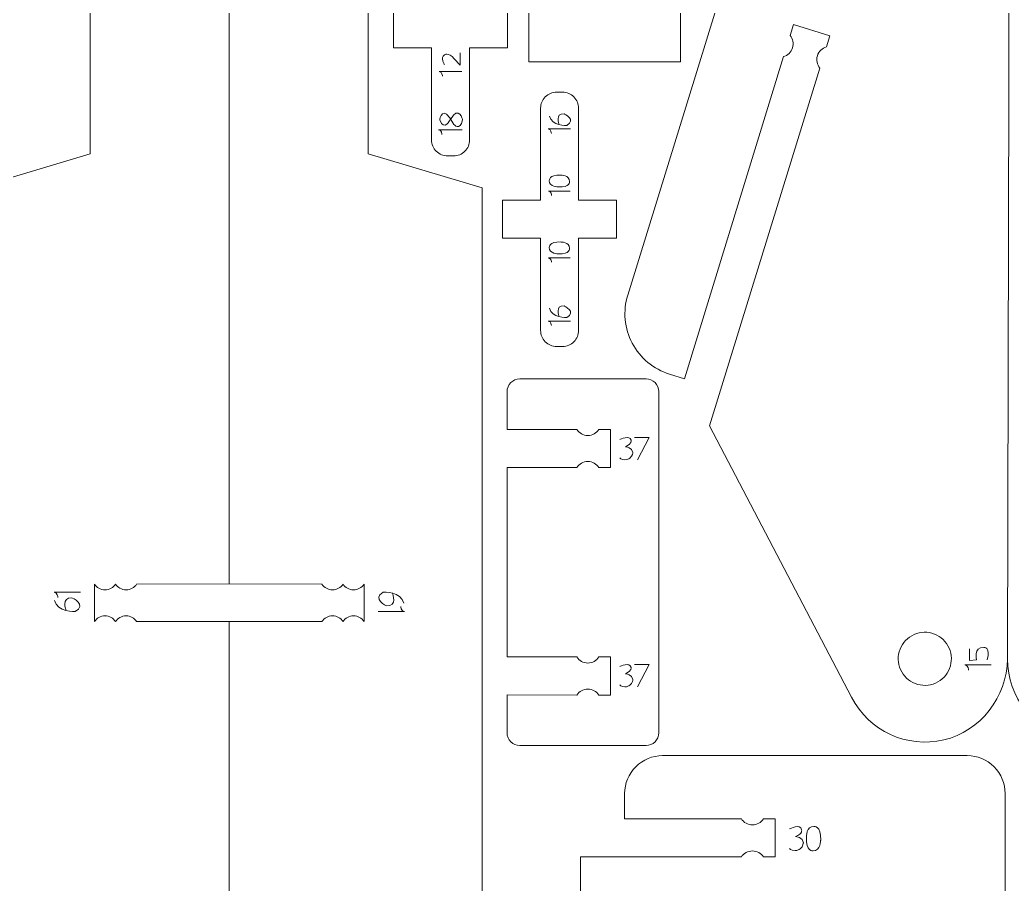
# Model space of a CAD drawing. Header units: centimetres. Extents: x -25 to 25, y -32.5 to 32.5.
# Drawn here: x -1.76 to 6.17, y 1.16 to 8.07 of the extents above; entities that cross this region are included whole.
import ezdxf

# ---------------------------------------------------------------- set-up
doc = ezdxf.new("R2010")
doc.units = ezdxf.units.CM
doc.header["$MEASUREMENT"] = 0
doc.layers.add('Capa 1', color=7, linetype='Continuous')

msp = doc.modelspace()

# ---------------------------------------------------------------- linework, layer by layer
at = {"layer": 'Capa 1', "color": 250, "lineweight": 9}
for points, knots in [([(-1.59954, 13.90392), (-1.59954, 14.39206), (-1.59954, 14.5118), (-1.59954, 14.84646), (-1.59954, 14.84646), (-1.59957, 14.87327), (-1.61023, 14.89896), (-1.62919, 14.91789), (-1.62919, 14.91789), (-1.64815, 14.93685), (-1.67375, 14.94749), (-1.70054, 14.94746), (-1.70054, 14.94746), (-1.70054, 14.94746), (-2.00355, 14.94746), (-2.00355, 14.94746), (-2.00355, 14.94746), (-2.03034, 14.94743), (-2.05605, 14.93677), (-2.07498, 14.91781), (-2.07498, 14.91781), (-2.09391, 14.89885), (-2.10455, 14.87327), (-2.10455, 14.84646), (-2.10455, 14.84646), (-2.10455, 14.84646), (-2.10455, 12.6245), (-2.10455, 12.6245), (-2.10455, 12.6245), (-2.10455, 12.6245), (-1.29656, 12.6245), (-1.29656, 12.6245), (-1.29656, 12.6245), (-1.29656, 12.6245), (-1.29656, 12.32151), (-1.29656, 12.32151), (-1.29656, 12.32151), (-1.29656, 12.32151), (-2.10455, 12.32151), (-2.10455, 12.32151), (-2.10455, 12.32151), (-2.10455, 12.32151), (-2.10455, 11.55049), (-2.10455, 11.55049), (-2.10455, 11.55049), (-2.10455, 11.55049), (-1.19556, 11.07792), (-1.19556, 11.07792), (-1.19556, 11.07792), (-1.19556, 11.07792), (-1.19556, 6.99895), (-1.19556, 6.99895), (-1.19556, 6.99895), (-1.19556, 6.99895), (-2.10455, 6.7275), (-2.10455, 6.7275), (-2.10455, 6.7275), (-2.10455, 6.7275), (-2.10455, 0.54521), (-2.10455, 0.54521), (-2.10455, 0.54521), (-2.10455, 0.54521), (-1.49855, 0.54521), (-1.49855, 0.54521), (-1.49855, 0.54521), (-1.49855, 0.54521), (-1.49855, 0.24219), (-1.49855, 0.24219), (-1.49855, 0.24219), (-1.49855, 0.24219), (-2.81152, 0.24219), (-2.81152, 0.24219), (-2.81152, 0.24219), (-2.81152, 0.24219), (-2.81152, -0.36378), (-2.81152, -0.36378), (-2.81152, -0.36378), (-2.81152, -0.36378), (-2.09609, -0.36241), (-2.09609, -0.36241)], [0, 0, 0, 0, 0.047619, 0.047619, 0.047619, 0.047619, 0.0952381, 0.0952381, 0.0952381, 0.0952381, 0.1428571, 0.1428571, 0.1428571, 0.1428571, 0.1904762, 0.1904762, 0.1904762, 0.1904762, 0.2380952, 0.2380952, 0.2380952, 0.2380952, 0.2857143, 0.2857143, 0.2857143, 0.2857143, 0.3333333, 0.3333333, 0.3333333, 0.3333333, 0.3809524, 0.3809524, 0.3809524, 0.3809524, 0.4285714, 0.4285714, 0.4285714, 0.4285714, 0.4761905, 0.4761905, 0.4761905, 0.4761905, 0.5238095, 0.5238095, 0.5238095, 0.5238095, 0.5714286, 0.5714286, 0.5714286, 0.5714286, 0.6190476, 0.6190476, 0.6190476, 0.6190476, 0.6666667, 0.6666667, 0.6666667, 0.6666667, 0.7142857, 0.7142857, 0.7142857, 0.7142857, 0.7619048, 0.7619048, 0.7619048, 0.7619048, 0.8095238, 0.8095238, 0.8095238, 0.8095238, 0.8571429, 0.8571429, 0.8571429, 0.8571429, 0.9047619, 0.9047619, 0.9047619, 0.9047619, 1, 1, 1, 1]), ([(-0.82497, 3.56128), (-0.82497, 3.56128), (-0.08458, 3.56426), (-0.08458, 3.56426), (-0.08458, 3.56426), (-0.08458, 3.56426), (-0.08458, 12.54068), (-0.08458, 12.54068), (-0.08458, 12.54068), (-0.08458, 12.54068), (-0.89257, 13.27275), (-0.89257, 13.27275), (-0.89257, 13.27275), (-0.89257, 13.27275), (-0.89257, 14.84646), (-0.89257, 14.84646), (-0.89257, 14.84646), (-0.89257, 14.87327), (-0.90323, 14.89896), (-0.92222, 14.91789), (-0.92222, 14.91789), (-0.94118, 14.93685), (-0.96676, 14.94749), (-0.99357, 14.94746), (-0.99357, 14.94746), (-0.99357, 14.94746), (-1.19556, 14.94746), (-1.19556, 14.94746), (-1.19556, 14.94746), (-1.22237, 14.94743), (-1.24805, 14.93677), (-1.26701, 14.91781), (-1.26701, 14.91781), (-1.28595, 14.89885), (-1.29658, 14.87327), (-1.29656, 14.84646), (-1.29656, 14.84646), (-1.29656, 14.84646), (-1.29953, 13.90408), (-1.29953, 13.90408)], [0, 0, 0, 0, 0.0909091, 0.0909091, 0.0909091, 0.0909091, 0.1818182, 0.1818182, 0.1818182, 0.1818182, 0.2727273, 0.2727273, 0.2727273, 0.2727273, 0.3636364, 0.3636364, 0.3636364, 0.3636364, 0.4545455, 0.4545455, 0.4545455, 0.4545455, 0.5454545, 0.5454545, 0.5454545, 0.5454545, 0.6363636, 0.6363636, 0.6363636, 0.6363636, 0.7272727, 0.7272727, 0.7272727, 0.7272727, 0.8181818, 0.8181818, 0.8181818, 0.8181818, 1, 1, 1, 1]), ([(1.43038, 13.90392), (1.43038, 14.39206), (1.43038, 14.5118), (1.43038, 14.84646), (1.43038, 14.84646), (1.43041, 14.87327), (1.44107, 14.89896), (1.46003, 14.91789), (1.46003, 14.91789), (1.47899, 14.93685), (1.50459, 14.94749), (1.53138, 14.94746), (1.53138, 14.94746), (1.53138, 14.94746), (1.83439, 14.94746), (1.83439, 14.94746), (1.83439, 14.94746), (1.86118, 14.94743), (1.88689, 14.93677), (1.90582, 14.91781), (1.90582, 14.91781), (1.92475, 14.89885), (1.93539, 14.87327), (1.93539, 14.84646), (1.93539, 14.84646), (1.93539, 14.84646), (1.93539, 12.6245), (1.93539, 12.6245), (1.93539, 12.6245), (1.93539, 12.6245), (1.1274, 12.6245), (1.1274, 12.6245), (1.1274, 12.6245), (1.1274, 12.6245), (1.1274, 12.32151), (1.1274, 12.32151), (1.1274, 12.32151), (1.1274, 12.32151), (1.93539, 12.32151), (1.93539, 12.32151), (1.93539, 12.32151), (1.93539, 12.32151), (1.93539, 11.55049), (1.93539, 11.55049), (1.93539, 11.55049), (1.93539, 11.55049), (1.0264, 11.07792), (1.0264, 11.07792), (1.0264, 11.07792), (1.0264, 11.07792), (1.0264, 6.99895), (1.0264, 6.99895), (1.0264, 6.99895), (1.0264, 6.99895), (1.93539, 6.7275), (1.93539, 6.7275), (1.93539, 6.7275), (1.93539, 6.7275), (1.93539, 0.54521), (1.93539, 0.54521), (1.93539, 0.54521), (1.93539, 0.54521), (1.32939, 0.54521), (1.32939, 0.54521), (1.32939, 0.54521), (1.32939, 0.54521), (1.32939, 0.24219), (1.32939, 0.24219), (1.32939, 0.24219), (1.32939, 0.24219), (2.64236, 0.24219), (2.64236, 0.24219), (2.64236, 0.24219), (2.64236, 0.24219), (2.64236, -0.36378), (2.64236, -0.36378), (2.64236, -0.36378), (2.64236, -0.36378), (1.92693, -0.36241), (1.92693, -0.36241)], [0, 0, 0, 0, 0.047619, 0.047619, 0.047619, 0.047619, 0.0952381, 0.0952381, 0.0952381, 0.0952381, 0.1428571, 0.1428571, 0.1428571, 0.1428571, 0.1904762, 0.1904762, 0.1904762, 0.1904762, 0.2380952, 0.2380952, 0.2380952, 0.2380952, 0.2857143, 0.2857143, 0.2857143, 0.2857143, 0.3333333, 0.3333333, 0.3333333, 0.3333333, 0.3809524, 0.3809524, 0.3809524, 0.3809524, 0.4285714, 0.4285714, 0.4285714, 0.4285714, 0.4761905, 0.4761905, 0.4761905, 0.4761905, 0.5238095, 0.5238095, 0.5238095, 0.5238095, 0.5714286, 0.5714286, 0.5714286, 0.5714286, 0.6190476, 0.6190476, 0.6190476, 0.6190476, 0.6666667, 0.6666667, 0.6666667, 0.6666667, 0.7142857, 0.7142857, 0.7142857, 0.7142857, 0.7619048, 0.7619048, 0.7619048, 0.7619048, 0.8095238, 0.8095238, 0.8095238, 0.8095238, 0.8571429, 0.8571429, 0.8571429, 0.8571429, 0.9047619, 0.9047619, 0.9047619, 0.9047619, 1, 1, 1, 1]), ([(6.1981, 13.78394), (4.69338, 13.69111), (3.52082, 12.44644), (3.52166, 10.93888), (3.52166, 10.93888), (3.52166, 10.93888), (3.52166, 7.73401), (3.52166, 7.73401), (3.52166, 7.73401), (3.52166, 7.73401), (2.30968, 7.73401), (2.30968, 7.73401), (2.30968, 7.73401), (2.30968, 7.73401), (2.30968, 9.94601), (2.30968, 9.94601)], [0, 0, 0, 0, 0.2, 0.2, 0.2, 0.2, 0.4, 0.4, 0.4, 0.4, 0.6, 0.6, 0.6, 0.6, 1, 1, 1, 1]), ([(6.15442, 12.14225), (6.16358, 12.41168), (5.97417, 12.64726), (5.70908, 12.69619), (5.70908, 12.69619), (5.44396, 12.74512), (5.17278, 12.55967), (5.08515, 12.30472), (5.08515, 12.30472), (5.08515, 12.30472), (3.09956, 5.87063), (3.09956, 5.87063), (3.09956, 5.87063), (3.06, 5.74268), (3.07286, 5.60426), (3.13535, 5.4858), (3.13535, 5.4858), (3.19783, 5.36735), (3.30544, 5.27839), (3.43338, 5.23881), (3.43338, 5.23881), (3.43338, 5.23881), (3.55408, 5.20157), (3.55408, 5.20157), (3.55408, 5.20157), (3.55408, 5.20157), (4.34389, 7.77558), (4.34389, 7.77558)], [0, 0, 0, 0, 0.125, 0.125, 0.125, 0.125, 0.25, 0.25, 0.25, 0.25, 0.375, 0.375, 0.375, 0.375, 0.5, 0.5, 0.5, 0.5, 0.625, 0.625, 0.625, 0.625, 0.75, 0.75, 0.75, 0.75, 1, 1, 1, 1]), ([(7.65437, 7.67749), (7.65437, 7.67749), (8.52389, 4.81393), (8.52389, 4.81393), (8.52389, 4.81393), (8.52389, 4.81393), (7.37719, 2.65196), (7.37719, 2.65196), (7.37719, 2.65196), (7.23817, 2.38301), (6.93368, 2.24349), (6.63919, 2.3138), (6.63919, 2.3138), (6.34471, 2.38413), (6.13613, 2.66009), (6.13362, 2.96283), (6.13362, 2.96283), (6.13362, 2.96283), (6.15442, 12.14225), (6.15442, 12.14225), (6.15442, 12.14225), (6.14648, 12.41172), (6.33696, 12.64644), (6.60226, 12.69416), (6.60226, 12.69416), (6.8676, 12.74189), (7.13794, 12.55522), (7.22441, 12.29988), (7.22441, 12.29988), (7.22441, 12.29988), (9.18082, 5.85685), (9.18082, 5.85685), (9.18082, 5.85685), (9.2198, 5.72873), (9.20631, 5.59036), (9.14329, 5.47219), (9.14329, 5.47219), (9.08027, 5.35402), (8.97226, 5.26555), (8.84414, 5.22655), (8.84414, 5.22655), (8.84414, 5.22655), (8.72328, 5.18986), (8.72328, 5.18986), (8.72328, 5.18986), (8.72328, 5.18986), (7.94514, 7.76742), (7.94514, 7.76742)], [0, 0, 0, 0, 0.0769231, 0.0769231, 0.0769231, 0.0769231, 0.1538462, 0.1538462, 0.1538462, 0.1538462, 0.2307692, 0.2307692, 0.2307692, 0.2307692, 0.3076923, 0.3076923, 0.3076923, 0.3076923, 0.3846154, 0.3846154, 0.3846154, 0.3846154, 0.4615385, 0.4615385, 0.4615385, 0.4615385, 0.5384615, 0.5384615, 0.5384615, 0.5384615, 0.6153846, 0.6153846, 0.6153846, 0.6153846, 0.6923077, 0.6923077, 0.6923077, 0.6923077, 0.7692308, 0.7692308, 0.7692308, 0.7692308, 0.8461538, 0.8461538, 0.8461538, 0.8461538, 1, 1, 1, 1]), ([(-1.61941, 8.87161), (-1.61941, 8.87161), (-2.84355, 7.3494), (-2.84355, 7.3494), (-2.84355, 7.3494), (-3.12914, 6.99146), (-3.18921, 6.50289), (-2.99927, 6.08618), (-2.99927, 6.08618), (-2.99927, 6.08618), (-2.73709, 5.51134), (-2.73709, 5.51134), (-2.73709, 5.51134), (-2.30864, 4.57176), (-2.24149, 3.50795), (-2.54884, 2.52209), (-2.54884, 2.52209), (-2.3319, 2.4169), (-2.19778, 2.19329), (-2.20718, 1.95238), (-2.20718, 1.95238), (-2.21655, 1.71145), (-2.36395, 1.5004), (-2.58843, 1.41244), (-2.58843, 1.41244), (-2.81291, 1.32446), (-3.06816, 1.37772), (-3.23873, 1.54809), (-3.23873, 1.54809), (-3.40932, 1.71848), (-3.46429, 1.96995), (-3.37657, 2.19454), (-3.37657, 2.19454), (-3.08063, 2.95931), (-3.16654, 3.81999), (-3.60728, 4.51154), (-3.60728, 4.51154), (-3.60728, 4.51154), (-3.9469, 5.04431), (-3.9469, 5.04431), (-3.9469, 5.04431), (-4.52036, 5.94428), (-4.54018, 7.08894), (-3.99716, 8.00757), (-3.99716, 8.00757), (-3.99716, 8.00757), (-2.9447, 9.78897), (-2.9447, 9.78897), (-2.9447, 9.78897), (-2.83036, 9.98218), (-2.64082, 10.11915), (-2.42149, 10.16709), (-2.42149, 10.16709), (-2.20213, 10.21499), (-1.97369, 10.17025), (-1.78919, 10.04234), (-1.78919, 10.04234), (-1.60469, 9.91441), (-1.48167, 9.71553), (-1.44962, 9.49331), (-1.44962, 9.49331), (-1.41754, 9.27112), (-1.47858, 9.04647), (-1.61941, 8.87161)], [0, 0, 0, 0, 0.0588235, 0.0588235, 0.0588235, 0.0588235, 0.1176471, 0.1176471, 0.1176471, 0.1176471, 0.1764706, 0.1764706, 0.1764706, 0.1764706, 0.2352941, 0.2352941, 0.2352941, 0.2352941, 0.2941176, 0.2941176, 0.2941176, 0.2941176, 0.3529412, 0.3529412, 0.3529412, 0.3529412, 0.4117647, 0.4117647, 0.4117647, 0.4117647, 0.4705882, 0.4705882, 0.4705882, 0.4705882, 0.5294118, 0.5294118, 0.5294118, 0.5294118, 0.5882353, 0.5882353, 0.5882353, 0.5882353, 0.6470588, 0.6470588, 0.6470588, 0.6470588, 0.7058824, 0.7058824, 0.7058824, 0.7058824, 0.7647059, 0.7647059, 0.7647059, 0.7647059, 0.8235294, 0.8235294, 0.8235294, 0.8235294, 0.8823529, 0.8823529, 0.8823529, 0.8823529, 1, 1, 1, 1]), ([(1.83591, 7.11006), (1.83591, 7.11006), (1.83591, 7.84565), (1.83591, 7.84565), (1.83591, 7.84565), (1.83591, 7.84565), (2.13974, 7.84565), (2.13974, 7.84565), (2.13974, 7.84565), (2.13974, 7.84565), (2.13974, 8.14948), (2.13974, 8.14948), (2.13974, 8.14948), (2.13974, 8.14948), (1.83591, 8.14948), (1.83591, 8.14948), (1.83591, 8.14948), (1.83591, 8.14948), (1.83591, 8.88506), (1.83591, 8.88506), (1.83591, 8.88506), (1.83588, 8.91902), (1.82238, 8.95157), (1.79836, 8.97555), (1.79836, 8.97555), (1.77434, 8.99955), (1.74193, 9.01301), (1.70798, 9.01299), (1.70798, 9.01299), (1.70798, 9.01299), (1.66, 9.01299), (1.66, 9.01299), (1.66, 9.01299), (1.62606, 9.01297), (1.5935, 8.99946), (1.56951, 8.97544), (1.56951, 8.97544), (1.54552, 8.95142), (1.53205, 8.91902), (1.53208, 8.88506), (1.53208, 8.88506), (1.53208, 8.88506), (1.53208, 8.14948), (1.53208, 8.14948), (1.53208, 8.14948), (1.53208, 8.14948), (1.22824, 8.14948), (1.22824, 8.14948), (1.22824, 8.14948), (1.22824, 8.14948), (1.22824, 7.84565), (1.22824, 7.84565), (1.22824, 7.84565), (1.22824, 7.84565), (1.53208, 7.84565), (1.53208, 7.84565), (1.53208, 7.84565), (1.53208, 7.84565), (1.53208, 7.11006), (1.53208, 7.11006), (1.53208, 7.11006), (1.5321, 7.07611), (1.54561, 7.04356), (1.56962, 7.01957), (1.56962, 7.01957), (1.59365, 6.99558), (1.62606, 6.98211), (1.66, 6.98213), (1.66, 6.98213), (1.66, 6.98213), (1.70798, 6.98213), (1.70798, 6.98213), (1.70798, 6.98213), (1.74193, 6.98216), (1.77448, 6.99566), (1.79847, 7.01968), (1.79847, 7.01968), (1.82246, 7.0437), (1.83593, 7.07611), (1.83591, 7.11006)], [0, 0, 0, 0, 0.047619, 0.047619, 0.047619, 0.047619, 0.0952381, 0.0952381, 0.0952381, 0.0952381, 0.1428571, 0.1428571, 0.1428571, 0.1428571, 0.1904762, 0.1904762, 0.1904762, 0.1904762, 0.2380952, 0.2380952, 0.2380952, 0.2380952, 0.2857143, 0.2857143, 0.2857143, 0.2857143, 0.3333333, 0.3333333, 0.3333333, 0.3333333, 0.3809524, 0.3809524, 0.3809524, 0.3809524, 0.4285714, 0.4285714, 0.4285714, 0.4285714, 0.4761905, 0.4761905, 0.4761905, 0.4761905, 0.5238095, 0.5238095, 0.5238095, 0.5238095, 0.5714286, 0.5714286, 0.5714286, 0.5714286, 0.6190476, 0.6190476, 0.6190476, 0.6190476, 0.6666667, 0.6666667, 0.6666667, 0.6666667, 0.7142857, 0.7142857, 0.7142857, 0.7142857, 0.7619048, 0.7619048, 0.7619048, 0.7619048, 0.8095238, 0.8095238, 0.8095238, 0.8095238, 0.8571429, 0.8571429, 0.8571429, 0.8571429, 0.9047619, 0.9047619, 0.9047619, 0.9047619, 1, 1, 1, 1]), ([(4.39674, 7.94373), (4.39674, 7.94373), (4.42437, 8.03203), (4.42437, 8.03203), (4.42437, 8.03203), (4.42437, 8.03203), (4.71484, 7.94075), (4.71484, 7.94075), (4.71484, 7.94075), (4.71484, 7.94075), (4.68709, 7.85246), (4.68709, 7.85246)], [0, 0, 0, 0, 0.25, 0.25, 0.25, 0.25, 0.5, 0.5, 0.5, 0.5, 1, 1, 1, 1]), ([(4.39673, 7.94372), (4.41881, 7.91728), (4.42739, 7.8805), (4.41629, 7.8452), (4.41629, 7.8452), (4.4052, 7.8099), (4.37712, 7.78463), (4.34389, 7.77558)], [0, 0, 0, 0, 0.3333333, 0.3333333, 0.3333333, 0.3333333, 1, 1, 1, 1]), ([(4.68709, 7.85247), (4.65386, 7.84341), (4.62578, 7.81815), (4.61469, 7.78285), (4.61469, 7.78285), (4.60359, 7.74755), (4.61217, 7.71077), (4.63425, 7.68433)], [0, 0, 0, 0, 0.3333333, 0.3333333, 0.3333333, 0.3333333, 1, 1, 1, 1]), ([(4.63425, 7.68433), (4.63425, 7.68433), (3.75176, 4.82474), (3.75176, 4.82474), (3.75176, 4.82474), (3.75176, 4.82474), (4.88865, 2.6576), (4.88865, 2.6576), (4.88865, 2.6576), (5.02646, 2.38802), (5.33031, 2.24712), (5.62511, 2.3161), (5.62511, 2.3161), (5.91991, 2.38509), (6.12973, 2.6601), (6.13362, 2.96283)], [0, 0, 0, 0, 0.2, 0.2, 0.2, 0.2, 0.4, 0.4, 0.4, 0.4, 0.6, 0.6, 0.6, 0.6, 1, 1, 1, 1]), ([(2.70705, 5.58814), (2.70705, 5.58814), (2.70705, 6.32373), (2.70705, 6.32373), (2.70705, 6.32373), (2.70705, 6.32373), (3.01088, 6.32373), (3.01088, 6.32373), (3.01088, 6.32373), (3.01088, 6.32373), (3.01088, 6.62756), (3.01088, 6.62756), (3.01088, 6.62756), (3.01088, 6.62756), (2.70705, 6.62756), (2.70705, 6.62756), (2.70705, 6.62756), (2.70705, 6.62756), (2.70705, 7.36314), (2.70705, 7.36314), (2.70705, 7.36314), (2.70702, 7.3971), (2.69352, 7.42965), (2.6695, 7.45363), (2.6695, 7.45363), (2.64548, 7.47763), (2.61307, 7.49109), (2.57912, 7.49107), (2.57912, 7.49107), (2.57912, 7.49107), (2.53114, 7.49107), (2.53114, 7.49107), (2.53114, 7.49107), (2.4972, 7.49105), (2.46464, 7.47754), (2.44065, 7.45352), (2.44065, 7.45352), (2.41666, 7.4295), (2.40319, 7.3971), (2.40322, 7.36314), (2.40322, 7.36314), (2.40322, 7.36314), (2.40322, 6.62756), (2.40322, 6.62756), (2.40322, 6.62756), (2.40322, 6.62756), (2.09938, 6.62756), (2.09938, 6.62756), (2.09938, 6.62756), (2.09938, 6.62756), (2.09938, 6.32373), (2.09938, 6.32373), (2.09938, 6.32373), (2.09938, 6.32373), (2.40322, 6.32373), (2.40322, 6.32373), (2.40322, 6.32373), (2.40322, 6.32373), (2.40322, 5.58814), (2.40322, 5.58814), (2.40322, 5.58814), (2.40324, 5.55419), (2.41675, 5.52164), (2.44076, 5.49765), (2.44076, 5.49765), (2.46479, 5.47366), (2.4972, 5.46019), (2.53114, 5.46021), (2.53114, 5.46021), (2.53114, 5.46021), (2.57912, 5.46021), (2.57912, 5.46021), (2.57912, 5.46021), (2.61307, 5.46024), (2.64562, 5.47374), (2.66961, 5.49776), (2.66961, 5.49776), (2.6936, 5.52178), (2.70707, 5.55419), (2.70705, 5.58814)], [0, 0, 0, 0, 0.047619, 0.047619, 0.047619, 0.047619, 0.0952381, 0.0952381, 0.0952381, 0.0952381, 0.1428571, 0.1428571, 0.1428571, 0.1428571, 0.1904762, 0.1904762, 0.1904762, 0.1904762, 0.2380952, 0.2380952, 0.2380952, 0.2380952, 0.2857143, 0.2857143, 0.2857143, 0.2857143, 0.3333333, 0.3333333, 0.3333333, 0.3333333, 0.3809524, 0.3809524, 0.3809524, 0.3809524, 0.4285714, 0.4285714, 0.4285714, 0.4285714, 0.4761905, 0.4761905, 0.4761905, 0.4761905, 0.5238095, 0.5238095, 0.5238095, 0.5238095, 0.5714286, 0.5714286, 0.5714286, 0.5714286, 0.6190476, 0.6190476, 0.6190476, 0.6190476, 0.6666667, 0.6666667, 0.6666667, 0.6666667, 0.7142857, 0.7142857, 0.7142857, 0.7142857, 0.7619048, 0.7619048, 0.7619048, 0.7619048, 0.8095238, 0.8095238, 0.8095238, 0.8095238, 0.8571429, 0.8571429, 0.8571429, 0.8571429, 0.9047619, 0.9047619, 0.9047619, 0.9047619, 1, 1, 1, 1]), ([(2.69288, 2.6745), (2.69288, 2.6745), (2.13538, 2.67586), (2.13538, 2.67586), (2.13538, 2.67586), (2.13538, 2.67586), (2.13538, 2.37288), (2.13538, 2.37288), (2.13538, 2.37288), (2.13541, 2.34606), (2.14607, 2.32036), (2.16503, 2.30142), (2.16503, 2.30142), (2.18399, 2.28249), (2.2096, 2.27185), (2.23638, 2.27188), (2.23638, 2.27188), (2.23638, 2.27188), (3.24637, 2.27188), (3.24637, 2.27188), (3.24637, 2.27188), (3.27318, 2.27188), (3.29889, 2.28254), (3.31782, 2.30153), (3.31782, 2.30153), (3.33675, 2.32049), (3.34739, 2.34606), (3.34736, 2.37288), (3.34736, 2.37288), (3.34736, 2.37288), (3.34736, 5.09982), (3.34736, 5.09982), (3.34736, 5.09982), (3.34736, 5.12663), (3.3367, 5.15231), (3.31772, 5.17127), (3.31772, 5.17127), (3.29876, 5.19021), (3.27318, 5.20084), (3.24637, 5.20082), (3.24637, 5.20082), (3.24637, 5.20082), (2.23638, 5.20082), (2.23638, 5.20082), (2.23638, 5.20082), (2.2096, 5.20082), (2.18389, 5.19013), (2.16495, 5.17117), (2.16495, 5.17117), (2.14602, 5.15221), (2.13538, 5.12663), (2.13538, 5.09982), (2.13538, 5.09982), (2.13538, 5.09982), (2.13538, 4.79683), (2.13538, 4.79683), (2.13538, 4.79683), (2.13538, 4.79683), (2.69288, 4.79683), (2.69288, 4.79683)], [0, 0, 0, 0, 0.0625, 0.0625, 0.0625, 0.0625, 0.125, 0.125, 0.125, 0.125, 0.1875, 0.1875, 0.1875, 0.1875, 0.25, 0.25, 0.25, 0.25, 0.3125, 0.3125, 0.3125, 0.3125, 0.375, 0.375, 0.375, 0.375, 0.4375, 0.4375, 0.4375, 0.4375, 0.5, 0.5, 0.5, 0.5, 0.5625, 0.5625, 0.5625, 0.5625, 0.625, 0.625, 0.625, 0.625, 0.6875, 0.6875, 0.6875, 0.6875, 0.75, 0.75, 0.75, 0.75, 0.8125, 0.8125, 0.8125, 0.8125, 0.875, 0.875, 0.875, 0.875, 1, 1, 1, 1]), ([(2.86913, 4.79683), (2.85052, 4.76784), (2.818, 4.74863), (2.781, 4.74863), (2.781, 4.74863), (2.744, 4.74863), (2.71148, 4.76784), (2.69288, 4.79683)], [0, 0, 0, 0, 0.3333333, 0.3333333, 0.3333333, 0.3333333, 1, 1, 1, 1]), ([(2.86914, 4.49247), (2.86914, 4.49247), (2.96166, 4.49236), (2.96166, 4.49236), (2.96166, 4.49236), (2.96166, 4.49236), (2.96166, 4.79683), (2.96166, 4.79683), (2.96166, 4.79683), (2.96166, 4.79683), (2.86912, 4.79683), (2.86912, 4.79683)], [0, 0, 0, 0, 0.25, 0.25, 0.25, 0.25, 0.5, 0.5, 0.5, 0.5, 1, 1, 1, 1]), ([(2.86913, 4.49247), (2.85052, 4.52146), (2.818, 4.54067), (2.781, 4.54067), (2.781, 4.54067), (2.744, 4.54067), (2.71148, 4.52146), (2.69288, 4.49247)], [0, 0, 0, 0, 0.3333333, 0.3333333, 0.3333333, 0.3333333, 1, 1, 1, 1]), ([(2.69288, 4.49248), (2.69288, 4.49248), (2.13538, 4.49384), (2.13538, 4.49384), (2.13538, 4.49384), (2.13538, 3.32735), (2.13538, 4.14535), (2.13538, 2.97885), (2.13538, 2.97885), (2.13538, 2.97885), (2.69288, 2.97885), (2.69288, 2.97885)], [0, 0, 0, 0, 0.25, 0.25, 0.25, 0.25, 0.5, 0.5, 0.5, 0.5, 1, 1, 1, 1]), ([(-1.16185, 3.56128), (-1.14407, 3.53358), (-1.11299, 3.51522), (-1.07763, 3.51522), (-1.07763, 3.51522), (-1.04227, 3.51522), (-1.01119, 3.53358), (-0.99341, 3.56128)], [0, 0, 0, 0, 0.3333333, 0.3333333, 0.3333333, 0.3333333, 1, 1, 1, 1]), ([(-0.99341, 3.56128), (-0.97563, 3.53358), (-0.94455, 3.51522), (-0.90919, 3.51522), (-0.90919, 3.51522), (-0.87383, 3.51522), (-0.84275, 3.53358), (-0.82497, 3.56128)], [0, 0, 0, 0, 0.3333333, 0.3333333, 0.3333333, 0.3333333, 1, 1, 1, 1]), ([(0.82425, 3.56128), (0.80647, 3.53358), (0.77539, 3.51522), (0.74003, 3.51522), (0.74003, 3.51522), (0.70467, 3.51522), (0.67359, 3.53358), (0.65581, 3.56128)], [0, 0, 0, 0, 0.3333333, 0.3333333, 0.3333333, 0.3333333, 1, 1, 1, 1]), ([(0.99269, 3.56128), (0.97491, 3.53358), (0.94383, 3.51522), (0.90847, 3.51522), (0.90847, 3.51522), (0.87311, 3.51522), (0.84203, 3.53358), (0.82425, 3.56128)], [0, 0, 0, 0, 0.3333333, 0.3333333, 0.3333333, 0.3333333, 1, 1, 1, 1]), ([(-2.09609, -0.66677), (-2.09609, -0.66677), (-2.81152, -0.66677), (-2.81152, -0.66677), (-2.81152, -0.66677), (-2.81152, -0.66677), (-2.81152, -0.96978), (-2.81152, -0.96978), (-2.81152, -0.96978), (-2.81152, -0.99657), (-2.80081, -1.02232), (-2.78187, -1.04121), (-2.78187, -1.04121), (-2.76295, -1.06009), (-2.73734, -1.07078), (-2.71053, -1.07078), (-2.71053, -1.07078), (-2.71053, -1.07078), (-1.71556, -1.07078), (-1.71556, -1.07078), (-1.71556, -1.07078), (-1.68407, -1.07075), (-1.6544, -1.0561), (-1.63531, -1.03107), (-1.63531, -1.03107), (-1.63531, -1.03107), (-0.08458, 0.9988), (-0.08458, 0.9988), (-0.08458, 0.9988), (-0.08458, 0.9988), (-0.08458, 3.26127), (-0.08458, 3.26127), (-0.08458, 3.26127), (-0.08458, 3.26127), (-0.82513, 3.26127), (-0.82513, 3.26127)], [0, 0, 0, 0, 0.1, 0.1, 0.1, 0.1, 0.2, 0.2, 0.2, 0.2, 0.3, 0.3, 0.3, 0.3, 0.4, 0.4, 0.4, 0.4, 0.5, 0.5, 0.5, 0.5, 0.6, 0.6, 0.6, 0.6, 0.7, 0.7, 0.7, 0.7, 0.8, 0.8, 0.8, 0.8, 1, 1, 1, 1]), ([(-1.16201, 3.26127), (-1.14423, 3.28897), (-1.11315, 3.30733), (-1.07779, 3.30733), (-1.07779, 3.30733), (-1.04243, 3.30733), (-1.01135, 3.28897), (-0.99357, 3.26127)], [0, 0, 0, 0, 0.3333333, 0.3333333, 0.3333333, 0.3333333, 1, 1, 1, 1]), ([(-0.99357, 3.26127), (-0.97579, 3.28897), (-0.94471, 3.30733), (-0.90935, 3.30733), (-0.90935, 3.30733), (-0.87399, 3.30733), (-0.84291, 3.28897), (-0.82513, 3.26127)], [0, 0, 0, 0, 0.3333333, 0.3333333, 0.3333333, 0.3333333, 1, 1, 1, 1]), ([(0.82441, 3.26127), (0.80663, 3.28897), (0.77555, 3.30733), (0.74019, 3.30733), (0.74019, 3.30733), (0.70483, 3.30733), (0.67375, 3.28897), (0.65597, 3.26127)], [0, 0, 0, 0, 0.3333333, 0.3333333, 0.3333333, 0.3333333, 1, 1, 1, 1]), ([(0.99285, 3.26127), (0.97507, 3.28897), (0.94399, 3.30733), (0.90863, 3.30733), (0.90863, 3.30733), (0.87327, 3.30733), (0.84219, 3.28897), (0.82441, 3.26127)], [0, 0, 0, 0, 0.3333333, 0.3333333, 0.3333333, 0.3333333, 1, 1, 1, 1]), ([(5.54955, 3.1623), (5.49711, 3.18255), (5.43874, 3.18111), (5.38735, 3.15832), (5.38735, 3.15832), (5.33595, 3.13553), (5.2956, 3.093), (5.27538, 3.04055), (5.27538, 3.04055), (5.25513, 2.98809), (5.25657, 2.92973), (5.27936, 2.87833), (5.27936, 2.87833), (5.30215, 2.82693), (5.34467, 2.7866), (5.39713, 2.76636), (5.39713, 2.76636), (5.44959, 2.74614), (5.50795, 2.74755), (5.55934, 2.77036), (5.55934, 2.77036), (5.61074, 2.79313), (5.65108, 2.83566), (5.67132, 2.88812), (5.67132, 2.88812), (5.69156, 2.94059), (5.69011, 2.99892), (5.66733, 3.05033), (5.66733, 3.05033), (5.64454, 3.10174), (5.60201, 3.14208), (5.54955, 3.1623)], [0, 0, 0, 0, 0.1111111, 0.1111111, 0.1111111, 0.1111111, 0.2222222, 0.2222222, 0.2222222, 0.2222222, 0.3333333, 0.3333333, 0.3333333, 0.3333333, 0.4444444, 0.4444444, 0.4444444, 0.4444444, 0.5555556, 0.5555556, 0.5555556, 0.5555556, 0.6666667, 0.6666667, 0.6666667, 0.6666667, 0.7777778, 0.7777778, 0.7777778, 0.7777778, 1, 1, 1, 1]), ([(2.86913, 2.97885), (2.85052, 2.94986), (2.818, 2.93065), (2.781, 2.93065), (2.781, 2.93065), (2.744, 2.93065), (2.71148, 2.94986), (2.69288, 2.97885)], [0, 0, 0, 0, 0.3333333, 0.3333333, 0.3333333, 0.3333333, 1, 1, 1, 1]), ([(2.86914, 2.67449), (2.86914, 2.67449), (2.96166, 2.67438), (2.96166, 2.67438), (2.96166, 2.67438), (2.96166, 2.67438), (2.96166, 2.97885), (2.96166, 2.97885), (2.96166, 2.97885), (2.96166, 2.97885), (2.86912, 2.97885), (2.86912, 2.97885)], [0, 0, 0, 0, 0.25, 0.25, 0.25, 0.25, 0.5, 0.5, 0.5, 0.5, 1, 1, 1, 1]), ([(2.86913, 2.67449), (2.85052, 2.70348), (2.818, 2.72269), (2.781, 2.72269), (2.781, 2.72269), (2.744, 2.72269), (2.71148, 2.70348), (2.69288, 2.67449)], [0, 0, 0, 0, 0.3333333, 0.3333333, 0.3333333, 0.3333333, 1, 1, 1, 1]), ([(4.00753, 1.68574), (4.00753, 1.68574), (3.07493, 1.68574), (3.07493, 1.68574), (3.07493, 1.68574), (3.07493, 1.68574), (3.07493, 1.88774), (3.07493, 1.88774), (3.07493, 1.88774), (3.07488, 1.96804), (3.10673, 2.04509), (3.16351, 2.10191), (3.16351, 2.10191), (3.22026, 2.15874), (3.29762, 2.19067), (3.37795, 2.19072), (3.37795, 2.19072), (3.37795, 2.19072), (5.81264, 2.19072), (5.81264, 2.19072), (5.81264, 2.19072), (5.89295, 2.19078), (5.96999, 2.15892), (6.02679, 2.10218), (6.02679, 2.10218), (6.08362, 2.04543), (6.11558, 1.96804), (6.11563, 1.88774), (6.11563, 1.88774), (6.11563, 1.88774), (6.11563, 0.5916), (6.11563, 0.5916), (6.11563, 0.5916), (6.11563, 0.5916), (5.5897, 0.5916), (5.5897, 0.5916)], [0, 0, 0, 0, 0.1, 0.1, 0.1, 0.1, 0.2, 0.2, 0.2, 0.2, 0.3, 0.3, 0.3, 0.3, 0.4, 0.4, 0.4, 0.4, 0.5, 0.5, 0.5, 0.5, 0.6, 0.6, 0.6, 0.6, 0.7, 0.7, 0.7, 0.7, 0.8, 0.8, 0.8, 0.8, 1, 1, 1, 1]), ([(4.18379, 1.68574), (4.16518, 1.65675), (4.13266, 1.63754), (4.09566, 1.63754), (4.09566, 1.63754), (4.05866, 1.63754), (4.02614, 1.65675), (4.00754, 1.68574)], [0, 0, 0, 0, 0.3333333, 0.3333333, 0.3333333, 0.3333333, 1, 1, 1, 1]), ([(4.1838, 1.38138), (4.1838, 1.38138), (4.27632, 1.38127), (4.27632, 1.38127), (4.27632, 1.38127), (4.27632, 1.38127), (4.27632, 1.68574), (4.27632, 1.68574), (4.27632, 1.68574), (4.27632, 1.68574), (4.18378, 1.68574), (4.18378, 1.68574)], [0, 0, 0, 0, 0.25, 0.25, 0.25, 0.25, 0.5, 0.5, 0.5, 0.5, 1, 1, 1, 1]), ([(4.18379, 1.38138), (4.16518, 1.41037), (4.13266, 1.42958), (4.09566, 1.42958), (4.09566, 1.42958), (4.05866, 1.42958), (4.02614, 1.41037), (4.00754, 1.38138)], [0, 0, 0, 0, 0.3333333, 0.3333333, 0.3333333, 0.3333333, 1, 1, 1, 1]), ([(4.00753, -7.10111), (4.00753, -7.10111), (2.72097, -7.10111), (2.72097, -7.10111), (2.72097, -7.10111), (2.72097, -7.10111), (2.72097, -5.58612), (2.72097, -5.58612), (2.72097, -5.58612), (2.72097, -5.58612), (2.98032, -5.58612), (2.98032, -5.58612), (2.98032, -5.58612), (2.98032, -5.58612), (2.98032, -3.61668), (2.98032, -3.61668), (2.98032, -3.61668), (2.98032, -3.61668), (2.07301, -3.61668), (2.07301, -3.61668), (2.07301, -3.61668), (2.07301, -3.61668), (2.07301, -3.92977), (2.07301, -3.92977), (2.07301, -3.92977), (2.07303, -3.96992), (2.05712, -4.00845), (2.02873, -4.03684), (2.02873, -4.03684), (2.00037, -4.06525), (1.96167, -4.08124), (1.92151, -4.08127), (1.92151, -4.08127), (1.88136, -4.08129), (1.84284, -4.06535), (1.81443, -4.03699), (1.81443, -4.03699), (1.78601, -4.00861), (1.77005, -3.96992), (1.77002, -3.92977), (1.77002, -3.92977), (1.77002, -3.92977), (1.77002, -1.78861), (1.77002, -1.78861), (1.77002, -1.78861), (1.76999, -1.74843), (1.78593, -1.70994), (1.8143, -1.68152), (1.8143, -1.68152), (1.84268, -1.65311), (1.88136, -1.63712), (1.92151, -1.63709), (1.92151, -1.63709), (1.96167, -1.63706), (2.00019, -1.653), (2.0286, -1.68139), (2.0286, -1.68139), (2.05702, -1.70975), (2.07298, -1.74843), (2.07301, -1.78861), (2.07301, -1.78861), (2.07301, -1.78861), (2.07301, -2.10168), (2.07301, -2.10168), (2.07301, -2.10168), (2.07301, -2.10168), (2.98032, -2.10168), (2.98032, -2.10168), (2.98032, -2.10168), (2.98032, -2.10168), (2.98032, -0.13224), (2.98032, -0.13224), (2.98032, -0.13224), (2.98032, -0.13224), (2.72097, -0.13224), (2.72097, -0.13224), (2.72097, -0.13224), (2.72097, -0.13224), (2.72097, 1.38276), (2.72097, 1.38276), (2.72097, 1.38276), (2.72097, 1.38276), (4.00753, 1.38139), (4.00753, 1.38139)], [0, 0, 0, 0, 0.0454545, 0.0454545, 0.0454545, 0.0454545, 0.0909091, 0.0909091, 0.0909091, 0.0909091, 0.1363636, 0.1363636, 0.1363636, 0.1363636, 0.1818182, 0.1818182, 0.1818182, 0.1818182, 0.2272727, 0.2272727, 0.2272727, 0.2272727, 0.2727273, 0.2727273, 0.2727273, 0.2727273, 0.3181818, 0.3181818, 0.3181818, 0.3181818, 0.3636364, 0.3636364, 0.3636364, 0.3636364, 0.4090909, 0.4090909, 0.4090909, 0.4090909, 0.4545455, 0.4545455, 0.4545455, 0.4545455, 0.5, 0.5, 0.5, 0.5, 0.5454545, 0.5454545, 0.5454545, 0.5454545, 0.5909091, 0.5909091, 0.5909091, 0.5909091, 0.6363636, 0.6363636, 0.6363636, 0.6363636, 0.6818182, 0.6818182, 0.6818182, 0.6818182, 0.7272727, 0.7272727, 0.7272727, 0.7272727, 0.7727273, 0.7727273, 0.7727273, 0.7727273, 0.8181818, 0.8181818, 0.8181818, 0.8181818, 0.8636364, 0.8636364, 0.8636364, 0.8636364, 0.9090909, 0.9090909, 0.9090909, 0.9090909, 1, 1, 1, 1])]:
    msp.add_open_spline(points, degree=3, knots=knots, dxfattribs=at)
at = {"layer": 'Capa 1', "color": 22, "lineweight": 5}
for points, knots in [([(1.63513, 7.71231), (1.63513, 7.71231), (1.59977, 7.76589), (1.63513, 7.78943), (1.63513, 7.78943), (1.63513, 7.78943), (1.66191, 7.81623), (1.71333, 7.75731)], [0, 0, 0, 0, 0.3333333, 0.3333333, 0.3333333, 0.3333333, 1, 1, 1, 1]), ([(1.71333, 7.75731), (1.71333, 7.75731), (1.76046, 7.70697), (1.76046, 7.70697), (1.76046, 7.70697), (1.76046, 7.70697), (1.76046, 7.80691), (1.76046, 7.80691)], [0, 0, 0, 0, 0.3333333, 0.3333333, 0.3333333, 0.3333333, 1, 1, 1, 1]), ([(1.68204, 7.27417), (1.68204, 7.27417), (1.63346, 7.17303), (1.59685, 7.26988), (1.59685, 7.26988), (1.59685, 7.26988), (1.61601, 7.41163), (1.70888, 7.23432), (1.70888, 7.23432), (1.70888, 7.23432), (1.75897, 7.17674), (1.78035, 7.27019), (1.78035, 7.27019), (1.78035, 7.27019), (1.75204, 7.39087), (1.68204, 7.27417)], [0, 0, 0, 0, 0.2, 0.2, 0.2, 0.2, 0.4, 0.4, 0.4, 0.4, 0.6, 0.6, 0.6, 0.6, 1, 1, 1, 1]), ([(2.55004, 7.23556), (2.55004, 7.23556), (2.51594, 7.32288), (2.5905, 7.31872), (2.5905, 7.31872), (2.5905, 7.31872), (2.69289, 7.27231), (2.61243, 7.22584), (2.61243, 7.22584), (2.61243, 7.22584), (2.49044, 7.22168), (2.47382, 7.30065)], [0, 0, 0, 0, 0.25, 0.25, 0.25, 0.25, 0.5, 0.5, 0.5, 0.5, 1, 1, 1, 1]), ([(2.4729, 6.78435), (2.4729, 6.78435), (2.46657, 6.83375), (2.56331, 6.82879), (2.56331, 6.82879), (2.56331, 6.82879), (2.63705, 6.82876), (2.6352, 6.77828)], [0, 0, 0, 0, 0.3333333, 0.3333333, 0.3333333, 0.3333333, 1, 1, 1, 1]), ([(2.63501, 6.77828), (2.63501, 6.77828), (2.64138, 6.72892), (2.54458, 6.73389), (2.54458, 6.73389), (2.54458, 6.73389), (2.47084, 6.73389), (2.47274, 6.78435)], [0, 0, 0, 0, 0.3333333, 0.3333333, 0.3333333, 0.3333333, 1, 1, 1, 1]), ([(2.4729, 6.25004), (2.4729, 6.25004), (2.46657, 6.29944), (2.56331, 6.29448), (2.56331, 6.29448), (2.56331, 6.29448), (2.63705, 6.29445), (2.6352, 6.24397)], [0, 0, 0, 0, 0.3333333, 0.3333333, 0.3333333, 0.3333333, 1, 1, 1, 1]), ([(2.63501, 6.24397), (2.63501, 6.24397), (2.64138, 6.19461), (2.54458, 6.19958), (2.54458, 6.19958), (2.54458, 6.19958), (2.47084, 6.19958), (2.47274, 6.25004)], [0, 0, 0, 0, 0.3333333, 0.3333333, 0.3333333, 0.3333333, 1, 1, 1, 1]), ([(2.55004, 5.70058), (2.55004, 5.70058), (2.51594, 5.7879), (2.5905, 5.78374), (2.5905, 5.78374), (2.5905, 5.78374), (2.69289, 5.73733), (2.61243, 5.69086), (2.61243, 5.69086), (2.61243, 5.69086), (2.49044, 5.6867), (2.47382, 5.76567)], [0, 0, 0, 0, 0.25, 0.25, 0.25, 0.25, 0.5, 0.5, 0.5, 0.5, 1, 1, 1, 1]), ([(3.03696, 4.57028), (3.03696, 4.57028), (3.04371, 4.55302), (3.07737, 4.55414), (3.07737, 4.55414), (3.09485, 4.55472), (3.10736, 4.56097), (3.11643, 4.56811), (3.11643, 4.56811), (3.13857, 4.58557), (3.13971, 4.61269), (3.13971, 4.61269), (3.13971, 4.61269), (3.13857, 4.65164), (3.0814, 4.65915), (3.0814, 4.65915), (3.0814, 4.65915), (3.13739, 4.67996), (3.12584, 4.70996), (3.12584, 4.70996), (3.12584, 4.70996), (3.11777, 4.75612), (3.03696, 4.71691), (3.03696, 4.71691)], [0, 0, 0, 0, 0.1428571, 0.1428571, 0.1428571, 0.1428571, 0.2857143, 0.2857143, 0.2857143, 0.2857143, 0.4285714, 0.4285714, 0.4285714, 0.4285714, 0.5714286, 0.5714286, 0.5714286, 0.5714286, 0.7142857, 0.7142857, 0.7142857, 0.7142857, 1, 1, 1, 1]), ([(3.15256, 4.73178), (3.15256, 4.73178), (3.26953, 4.73178), (3.26953, 4.73178), (3.26953, 4.73178), (3.26953, 4.73178), (3.17875, 4.55475), (3.17875, 4.55475)], [0, 0, 0, 0, 0.3333333, 0.3333333, 0.3333333, 0.3333333, 1, 1, 1, 1]), ([(1.22033, 3.48539), (1.22033, 3.48539), (1.26088, 3.38155), (1.17222, 3.3865), (1.17222, 3.3865), (1.17222, 3.3865), (1.05045, 3.44169), (1.14614, 3.49695), (1.14614, 3.49695), (1.14614, 3.49695), (1.29121, 3.50189), (1.31097, 3.40798)], [0, 0, 0, 0, 0.25, 0.25, 0.25, 0.25, 0.5, 0.5, 0.5, 0.5, 1, 1, 1, 1]), ([(-1.38949, 3.35307), (-1.38949, 3.35307), (-1.43004, 3.45691), (-1.34138, 3.45196), (-1.34138, 3.45196), (-1.34138, 3.45196), (-1.21961, 3.39677), (-1.3153, 3.34151), (-1.3153, 3.34151), (-1.3153, 3.34151), (-1.46037, 3.33657), (-1.48013, 3.43048)], [0, 0, 0, 0, 0.25, 0.25, 0.25, 0.25, 0.5, 0.5, 0.5, 0.5, 1, 1, 1, 1]), ([(5.83094, 3.0436), (5.83094, 3.0436), (5.83039, 2.95213), (5.83039, 2.95213), (5.83039, 2.95213), (5.83039, 2.95213), (5.88677, 2.95542), (5.88677, 2.95542)], [0, 0, 0, 0, 0.3333333, 0.3333333, 0.3333333, 0.3333333, 1, 1, 1, 1]), ([(5.88677, 2.95542), (5.88677, 2.95542), (5.86271, 3.06051), (5.94394, 3.05433), (5.94394, 3.05433), (5.94394, 3.05433), (5.99963, 3.06544), (5.97242, 2.95542)], [0, 0, 0, 0, 0.3333333, 0.3333333, 0.3333333, 0.3333333, 1, 1, 1, 1]), ([(3.03696, 2.75613), (3.03696, 2.75613), (3.04371, 2.73887), (3.07737, 2.73999), (3.07737, 2.73999), (3.09485, 2.74057), (3.10736, 2.74682), (3.11643, 2.75396), (3.11643, 2.75396), (3.13857, 2.77142), (3.13971, 2.79854), (3.13971, 2.79854), (3.13971, 2.79854), (3.13857, 2.83749), (3.0814, 2.845), (3.0814, 2.845), (3.0814, 2.845), (3.13739, 2.86581), (3.12584, 2.89581), (3.12584, 2.89581), (3.12584, 2.89581), (3.11777, 2.94197), (3.03696, 2.90276), (3.03696, 2.90276)], [0, 0, 0, 0, 0.1428571, 0.1428571, 0.1428571, 0.1428571, 0.2857143, 0.2857143, 0.2857143, 0.2857143, 0.4285714, 0.4285714, 0.4285714, 0.4285714, 0.5714286, 0.5714286, 0.5714286, 0.5714286, 0.7142857, 0.7142857, 0.7142857, 0.7142857, 1, 1, 1, 1]), ([(3.15256, 2.91763), (3.15256, 2.91763), (3.26953, 2.91763), (3.26953, 2.91763), (3.26953, 2.91763), (3.26953, 2.91763), (3.17875, 2.7406), (3.17875, 2.7406)], [0, 0, 0, 0, 0.3333333, 0.3333333, 0.3333333, 0.3333333, 1, 1, 1, 1]), ([(4.39321, 1.44965), (4.39321, 1.44965), (4.40044, 1.43117), (4.43649, 1.43237), (4.43649, 1.43237), (4.4552, 1.43299), (4.4686, 1.43968), (4.47832, 1.44733), (4.47832, 1.44733), (4.50202, 1.46603), (4.50324, 1.49507), (4.50324, 1.49507), (4.50324, 1.49507), (4.50202, 1.53678), (4.4408, 1.54482), (4.4408, 1.54482), (4.4408, 1.54482), (4.50076, 1.56711), (4.48839, 1.59924), (4.48839, 1.59924), (4.48839, 1.59924), (4.47975, 1.64867), (4.39321, 1.60668), (4.39321, 1.60668)], [0, 0, 0, 0, 0.1428571, 0.1428571, 0.1428571, 0.1428571, 0.2857143, 0.2857143, 0.2857143, 0.2857143, 0.4285714, 0.4285714, 0.4285714, 0.4285714, 0.5714286, 0.5714286, 0.5714286, 0.5714286, 0.7142857, 0.7142857, 0.7142857, 0.7142857, 1, 1, 1, 1]), ([(4.5803, 1.42994), (4.5803, 1.42994), (4.52068, 1.42225), (4.52669, 1.53915), (4.52669, 1.53915), (4.52669, 1.53915), (4.52669, 1.62821), (4.58762, 1.62591)], [0, 0, 0, 0, 0.3333333, 0.3333333, 0.3333333, 0.3333333, 1, 1, 1, 1]), ([(4.58762, 1.62572), (4.58762, 1.62572), (4.64729, 1.63337), (4.6413, 1.51653), (4.6413, 1.51653), (4.6413, 1.51653), (4.64126, 1.42748), (4.5803, 1.42972)], [0, 0, 0, 0, 0.3333333, 0.3333333, 0.3333333, 0.3333333, 1, 1, 1, 1])]:
    msp.add_open_spline(points, degree=3, knots=knots, dxfattribs=at)
for points in [[(1.61869, 7.61928), (1.61869, 7.61928), (1.61726, 7.6543), (1.5932, 7.65572)], [(1.5932, 7.65572), (1.5932, 7.65572), (1.77476, 7.65572), (1.77476, 7.65572)], [(1.61423, 7.1533), (1.61423, 7.1533), (1.61274, 7.18985), (1.58762, 7.19134)], [(1.58762, 7.19134), (1.58762, 7.19134), (1.77714, 7.19134), (1.77714, 7.19134)], [(2.48942, 7.1625), (2.48942, 7.1625), (2.48803, 7.19648), (2.46468, 7.19786)], [(2.46468, 7.19786), (2.46468, 7.19786), (2.64086, 7.19786), (2.64086, 7.19786)], [(2.49159, 6.66641), (2.49159, 6.66641), (2.49022, 6.69987), (2.46723, 6.70123)], [(2.46723, 6.70123), (2.46723, 6.70123), (2.64071, 6.70123), (2.64071, 6.70123)], [(2.49159, 6.1321), (2.49159, 6.1321), (2.49022, 6.16556), (2.46723, 6.16692)], [(2.46723, 6.16692), (2.46723, 6.16692), (2.64071, 6.16692), (2.64071, 6.16692)], [(2.48942, 5.62752), (2.48942, 5.62752), (2.48803, 5.6615), (2.46468, 5.66288)], [(2.46468, 5.66288), (2.46468, 5.66288), (2.64086, 5.66288), (2.64086, 5.66288)], [(-1.45471, 3.45495), (-1.45471, 3.45495), (-1.45636, 3.49536), (-1.48413, 3.497)], [(-1.48413, 3.497), (-1.48413, 3.497), (-1.27462, 3.497), (-1.27462, 3.497)], [(1.31497, 3.34146), (1.31497, 3.34146), (1.10546, 3.34146), (1.10546, 3.34146)], [(1.28555, 3.38351), (1.28555, 3.38351), (1.2872, 3.3431), (1.31497, 3.34146)], [(5.82294, 2.87333), (5.82294, 2.87333), (5.82129, 2.91374), (5.79352, 2.91538)], [(5.79352, 2.91538), (5.79352, 2.91538), (6.00303, 2.91538), (6.00303, 2.91538)]]:
    msp.add_open_spline(points, degree=3, dxfattribs=at)
at = {"layer": 'Capa 1', "color": 250, "lineweight": 9}
for points in [[(-1.16185, 3.56128), (-1.16185, 3.56128), (-1.16201, 3.26127), (-1.16201, 3.26127)], [(0.65581, 3.56128), (0.65581, 3.56128), (-0.08458, 3.56426), (-0.08458, 3.56426)], [(0.99269, 3.56128), (0.99269, 3.56128), (0.99285, 3.26127), (0.99285, 3.26127)], [(-0.08458, 3.26127), (-0.08458, 3.26127), (0.65597, 3.26127), (0.65597, 3.26127)]]:
    msp.add_open_spline(points, degree=3, dxfattribs=at)

doc.saveas('drawing.dxf')
